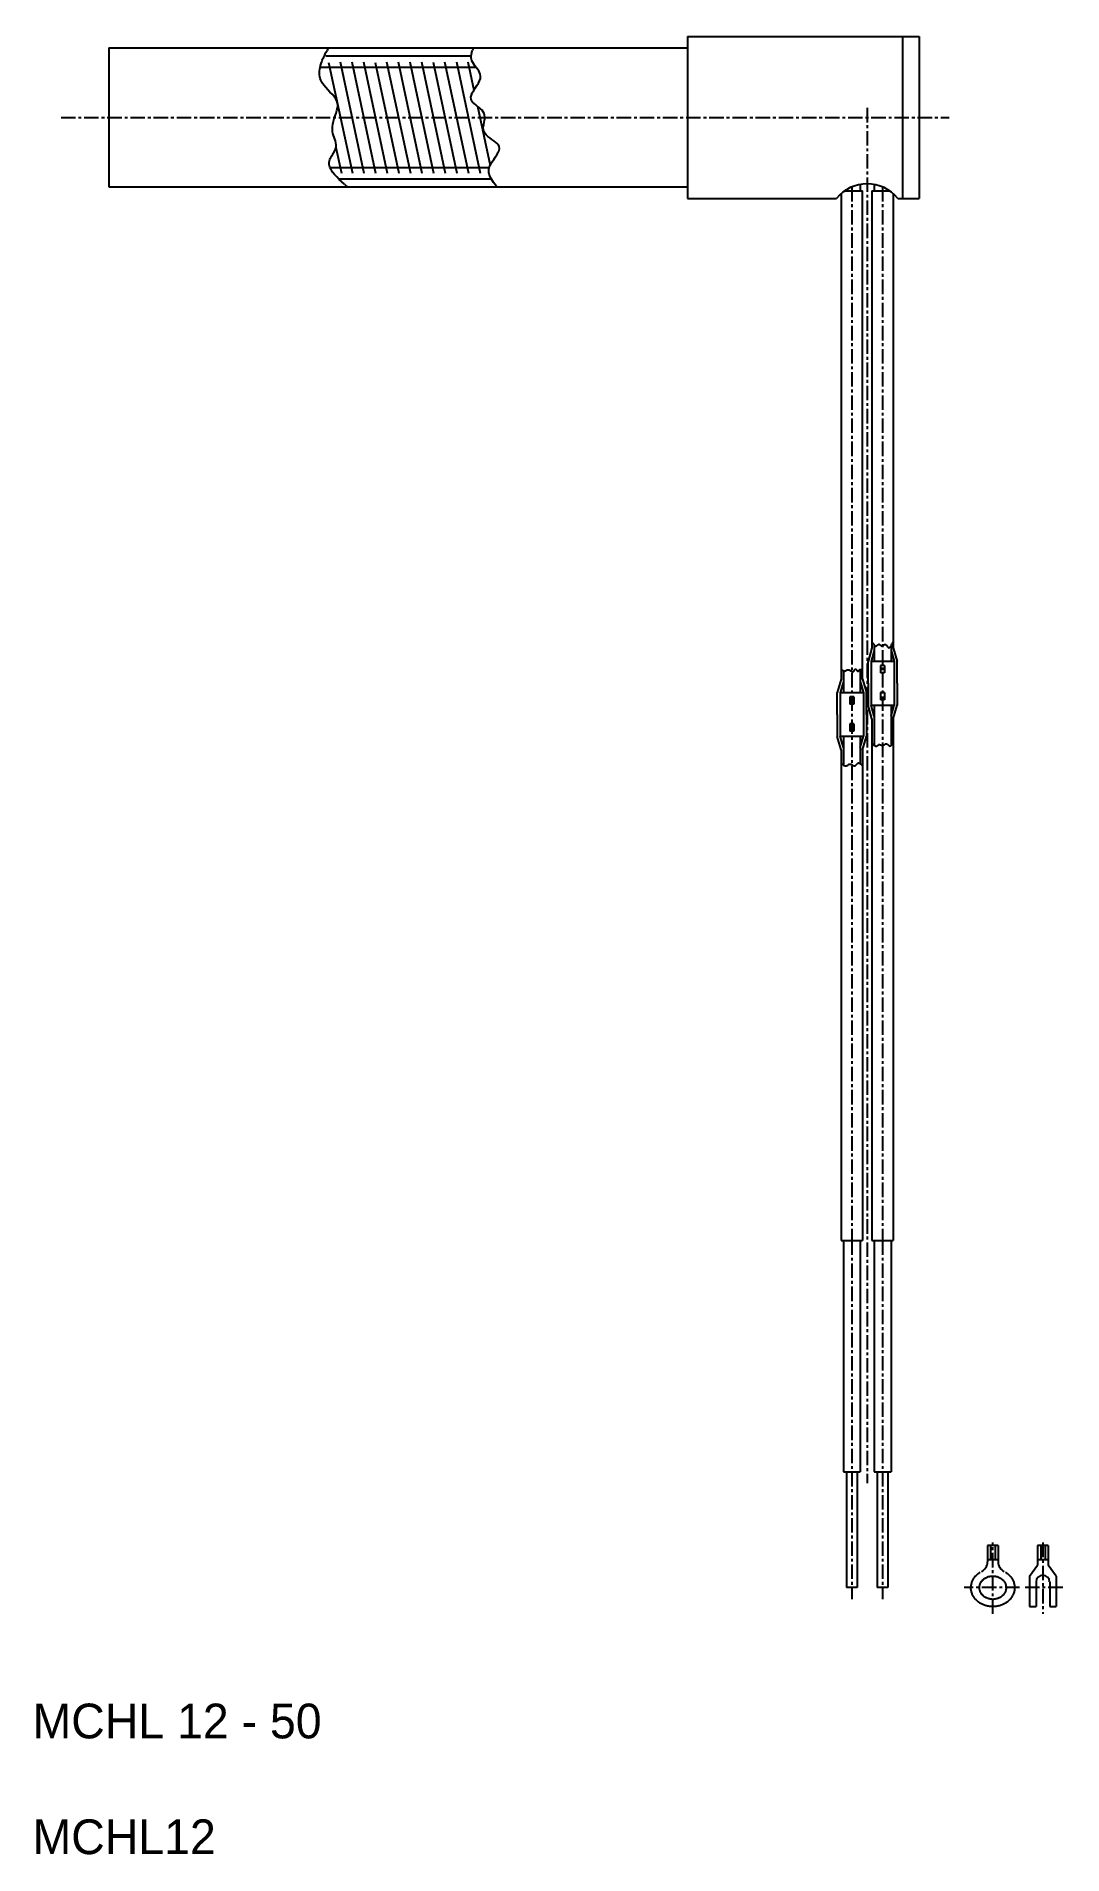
# Model space of a CAD drawing. Extents: x 0 to 89, y 0 to 157.
import ezdxf

# ---------------------------------------------------------------- set-up
doc = ezdxf.new("R2010")
doc.units = 0
doc.linetypes.add('CENTER', pattern=[2, 1.25, -0.25, 0.25, -0.25])
doc.layers.get('0').update_dxf_attribs({"linetype": 'CONTINUOUS'})
doc.layers.add('CENTER', color=1, linetype='CENTER')

msp = doc.modelspace()

# ---------------------------------------------------------------- linework, layer by layer
at = {"color": 7, "linetype": 'CONTINUOUS'}
for p, q in [((6.59, 156.02), (56.59, 156.02)), ((6.59, 156.02), (6.59, 144.02)), ((56.59, 157.02), (76.59, 157.02)), ((56.59, 157.02), (56.59, 144.32)), ((56.59, 157.02), (56.59, 156.73)), ((56.59, 157.02), (56.59, 156.88)), ((56.59, 156.88), (56.59, 143.02)), ((75.14, 157.02), (75.14, 143.02)), ((76.59, 157.02), (76.59, 143.02)), ((6.59, 144.02), (56.59, 144.02)), ((56.59, 144.32), (56.59, 144)), ((56.59, 144), (56.59, 143.02)), ((56.59, 143.02), (69.45, 143.02)), ((69.85, 143.43), (69.85, 101.49)), ((70.16, 143.67), (71.7, 143.67)), ((71.5, 144.22), (71.5, 143.67)), ((71.7, 101.49), (71.7, 143.67)), ((72.51, 143.67), (72.51, 104.19)), ((72.51, 143.67), (74.05, 143.67)), ((72.71, 144.22), (72.71, 143.67)), ((74.36, 143.43), (74.36, 104.19)), ((74.76, 143.02), (76.59, 143.02)), ((72.51, 104.19), (72.18, 103.03)), ((74.36, 104.19), (74.69, 103.03)), ((72.18, 101.14), (72.18, 103.03)), ((74.69, 101.14), (74.69, 103.03)), ((69.85, 101.49), (69.52, 100.33)), ((71.7, 101.49), (72.03, 100.33)), ((72.18, 101.14), (72.18, 99.24)), ((74.69, 101.14), (74.69, 99.24)), ((69.52, 98.44), (69.52, 100.33)), ((72.03, 98.44), (72.03, 100.33)), ((72.51, 98.08), (72.18, 99.24)), ((74.36, 98.08), (74.69, 99.24)), ((69.52, 98.44), (69.52, 96.54)), ((72.03, 98.44), (72.03, 96.54)), ((72.51, 98.08), (72.51, 53.02)), ((74.36, 98.08), (74.36, 53.02)), ((69.85, 95.39), (69.52, 96.54)), ((71.7, 95.39), (72.03, 96.54)), ((69.85, 95.39), (69.85, 53.02)), ((71.7, 95.39), (71.7, 53.02)), ((69.85, 53.02), (71.7, 53.02)), ((70.05, 53.02), (70.05, 33.02)), ((71.5, 53.02), (71.5, 33.02)), ((72.51, 53.02), (74.36, 53.02)), ((72.71, 53.02), (72.71, 33.02)), ((74.16, 53.02), (74.16, 33.02)), ((70.05, 33.02), (71.5, 33.02)), ((70.31, 33.02), (70.31, 23.02)), ((71.23, 33.02), (71.23, 23.02)), ((72.71, 33.02), (74.16, 33.02)), ((72.97, 33.02), (72.97, 23.02)), ((73.89, 33.02), (73.89, 23.02)), ((82.49, 26.67), (82.49, 25.24)), ((83.41, 26.67), (82.49, 26.67)), ((82.49, 25.44), (83.41, 25.44)), ((82.76, 26.67), (82.76, 25.44)), ((83.15, 26.67), (83.15, 25.44)), ((83.41, 26.67), (83.41, 25.24)), ((87.74, 26.67), (86.83, 26.67)), ((86.83, 26.67), (86.83, 24.97)), ((86.83, 25.44), (87.74, 25.44)), ((87.09, 26.67), (87.09, 25.44)), ((87.48, 26.67), (87.48, 25.44)), ((87.74, 26.67), (87.74, 24.97)), ((86.13, 24.02), (86.83, 24.97)), ((86.13, 24.02), (86.13, 21.38)), ((88.44, 24.02), (87.74, 24.97)), ((88.44, 24.02), (88.44, 21.38)), ((71.23, 23.02), (70.31, 23.02)), ((73.89, 23.02), (72.97, 23.02)), ((86.7, 23.51), (86.7, 21.38)), ((87.87, 23.51), (87.87, 21.38)), ((86.13, 21.38), (86.7, 21.38)), ((87.87, 21.38), (88.44, 21.38))]:
    msp.add_line(p, q, dxfattribs=at)
at = {"color": 3, "linetype": 'CONTINUOUS'}
for p, q in [((25.54, 156.02), (25.44, 155.81)), ((38.06, 156.02), (38, 155.81)), ((24.85, 154.36), (38.31, 154.36)), ((25.34, 155.34), (37.9, 155.34)), ((25.58, 154.77), (27.63, 145.21)), ((26.58, 154.81), (28.63, 145.21)), ((27.58, 154.81), (29.63, 145.21)), ((28.59, 154.81), (30.64, 145.21)), ((29.6, 154.76), (31.64, 145.21)), ((30.59, 154.81), (32.64, 145.21)), ((31.59, 154.81), (33.64, 145.21)), ((32.6, 154.81), (34.65, 145.21)), ((33.6, 154.81), (35.65, 145.21)), ((34.6, 154.8), (36.65, 145.21)), ((35.6, 154.81), (37.66, 145.21)), ((36.61, 154.81), (38.66, 145.21)), ((37.61, 154.81), (38.13, 152.37)), ((38.43, 150.99), (39.52, 145.86)), ((26.21, 147.41), (26.68, 145.21)), ((25.71, 145.68), (39.45, 145.68)), ((26.51, 144.7), (39.63, 144.7)), ((39.63, 144.7), (39.64, 144.7)), ((26.96, 144.24), (27.21, 144.02)), ((40.04, 144.11), (40.1, 144.02)), ((72.71, 103.98), (72.44, 103.02)), ((72.51, 104.73), (72.65, 104.54)), ((72.71, 104.45), (72.71, 103.02)), ((74.16, 104.36), (74.16, 103.02)), ((74.16, 103.98), (74.43, 103.02)), ((74.36, 104.68), (74.24, 104.51)), ((69.85, 102.36), (69.89, 102.33)), ((70.05, 102.22), (70.05, 100.32)), ((71.5, 102.34), (71.5, 100.32)), ((71.62, 102.26), (71.7, 102.19)), ((72.44, 103.02), (72.44, 99.26)), ((73.43, 103.02), (72.44, 103.02)), ((73.43, 102.66), (73.25, 102.66)), ((73.25, 102.66), (73.25, 102.04)), ((74.43, 103.02), (73.43, 103.02)), ((73.61, 102.66), (73.43, 102.66)), ((73.61, 102.66), (73.61, 102.04)), ((74.43, 103.02), (74.43, 99.26)), ((70.05, 101.28), (69.78, 100.32)), ((71.5, 101.28), (71.77, 100.32)), ((73.43, 102.04), (73.25, 102.04)), ((73.61, 102.04), (73.43, 102.04)), ((69.78, 100.32), (69.78, 96.56)), ((70.77, 100.32), (69.78, 100.32)), ((70.77, 99.96), (70.59, 99.96)), ((70.59, 99.96), (70.59, 99.34)), ((70.77, 99.34), (70.59, 99.34)), ((71.77, 100.32), (70.77, 100.32)), ((70.95, 99.96), (70.77, 99.96)), ((70.95, 99.34), (70.77, 99.34)), ((70.95, 99.96), (70.95, 99.34)), ((71.77, 100.32), (71.77, 96.56)), ((72.71, 98.3), (72.44, 99.26)), ((72.44, 99.26), (74.43, 99.26)), ((72.71, 99.26), (72.71, 95.78)), ((73.25, 100.33), (73.25, 99.71)), ((73.43, 100.33), (73.25, 100.33)), ((73.43, 99.71), (73.25, 99.71)), ((73.61, 100.33), (73.43, 100.33)), ((73.61, 99.71), (73.43, 99.71)), ((73.61, 100.33), (73.61, 99.71)), ((74.16, 98.3), (74.43, 99.26)), ((74.16, 99.26), (74.16, 95.75)), ((70.59, 97.63), (70.59, 97.01)), ((70.77, 97.63), (70.59, 97.63)), ((70.95, 97.63), (70.77, 97.63)), ((70.95, 97.63), (70.95, 97.01)), ((69.78, 96.56), (71.77, 96.56)), ((70.05, 95.6), (69.78, 96.56)), ((70.05, 96.56), (70.05, 94.08)), ((70.77, 97.01), (70.59, 97.01)), ((70.95, 97.01), (70.77, 97.01)), ((71.5, 95.6), (71.77, 96.56)), ((71.5, 96.56), (71.5, 94.19)), ((72.51, 95.94), (72.62, 95.84)), ((74.36, 95.97), (74.28, 95.88)), ((69.85, 94.22), (69.93, 94.16)), ((71.6, 94.1), (71.7, 94.01))]:
    msp.add_line(p, q, dxfattribs=at)
at = {"color": 3, "linetype": 'CONTINUOUS', "flags": 128}
for points in [[(26.96, 144.24), (26.73, 144.45), (26.5, 144.66), (26.29, 144.87), (26.09, 145.09), (25.92, 145.3), (25.79, 145.51), (25.68, 145.73), (25.63, 145.94), (25.62, 146.15), (25.67, 146.37), (25.71, 146.46), (25.76, 146.56), (25.82, 146.66), (25.88, 146.76), (25.95, 146.85), (26.01, 146.95), (26.07, 147.05), (26.12, 147.15), (26.17, 147.26), (26.2, 147.36), (26.22, 147.51), (26.22, 147.66), (26.2, 147.82), (26.16, 147.98), (26.11, 148.14), (26.06, 148.3), (26, 148.46), (25.95, 148.63), (25.92, 148.79), (25.9, 148.96), (25.9, 149.2), (25.93, 149.44), (25.99, 149.68), (26.07, 149.91), (26.15, 150.15), (26.23, 150.38), (26.3, 150.61), (26.35, 150.83), (26.37, 151.04), (26.35, 151.24), (26.29, 151.45), (26.18, 151.65), (26.04, 151.84), (25.87, 152.03), (25.69, 152.21), (25.51, 152.4), (25.33, 152.59), (25.16, 152.79), (25.02, 153), (24.91, 153.22), (24.85, 153.37), (24.82, 153.53), (24.8, 153.69), (24.79, 153.85), (24.8, 154.01), (24.82, 154.18), (24.85, 154.34), (24.88, 154.5), (24.93, 154.67), (24.98, 154.82), (25.02, 154.93), (25.06, 155.03), (25.1, 155.13), (25.15, 155.23), (25.19, 155.33), (25.24, 155.43), (25.29, 155.52), (25.34, 155.62), (25.39, 155.72), (25.44, 155.81)], [(40.04, 144.11), (39.93, 144.26), (39.83, 144.4), (39.73, 144.54), (39.64, 144.68), (39.56, 144.83), (39.5, 144.97), (39.45, 145.12), (39.42, 145.27), (39.41, 145.41), (39.42, 145.56), (39.48, 145.77), (39.58, 145.98), (39.7, 146.19), (39.84, 146.39), (39.98, 146.6), (40.11, 146.79), (40.22, 146.99), (40.3, 147.17), (40.33, 147.34), (40.31, 147.51), (40.25, 147.64), (40.14, 147.77), (40, 147.89), (39.84, 148), (39.67, 148.12), (39.5, 148.24), (39.34, 148.37), (39.19, 148.5), (39.07, 148.65), (38.99, 148.8), (38.95, 148.95), (38.94, 149.1), (38.95, 149.25), (38.98, 149.41), (39, 149.57), (39.03, 149.74), (39.06, 149.9), (39.07, 150.05), (39.05, 150.2), (39.02, 150.35), (38.94, 150.49), (38.84, 150.63), (38.71, 150.75), (38.57, 150.87), (38.42, 150.99), (38.28, 151.1), (38.14, 151.22), (38.02, 151.33), (37.93, 151.45), (37.88, 151.58), (37.86, 151.76), (37.91, 151.94), (37.99, 152.14), (38.11, 152.34), (38.25, 152.55), (38.39, 152.76), (38.52, 152.97), (38.62, 153.18), (38.69, 153.38), (38.71, 153.59), (38.68, 153.74), (38.62, 153.89), (38.54, 154.03), (38.44, 154.18), (38.33, 154.32), (38.22, 154.46), (38.12, 154.61), (38.03, 154.76), (37.95, 154.91), (37.91, 155.07), (37.9, 155.14), (37.89, 155.21), (37.9, 155.28), (37.9, 155.36), (37.91, 155.43), (37.93, 155.51), (37.94, 155.58), (37.96, 155.66), (37.98, 155.73), (38, 155.81)], [(72.65, 104.54), (72.67, 104.51), (72.69, 104.48), (72.71, 104.45), (72.73, 104.42), (72.76, 104.4), (72.78, 104.38), (72.8, 104.36), (72.82, 104.35), (72.85, 104.35), (72.87, 104.35), (72.9, 104.36), (72.92, 104.37), (72.95, 104.39), (72.97, 104.42), (73, 104.44), (73.03, 104.46), (73.05, 104.48), (73.08, 104.5), (73.1, 104.51), (73.13, 104.51), (73.15, 104.5), (73.18, 104.49), (73.2, 104.47), (73.22, 104.45), (73.25, 104.43), (73.27, 104.41), (73.29, 104.39), (73.32, 104.37), (73.34, 104.36), (73.37, 104.35), (73.39, 104.35), (73.42, 104.36), (73.45, 104.38), (73.48, 104.4), (73.51, 104.42), (73.54, 104.44), (73.57, 104.46), (73.59, 104.48), (73.62, 104.49), (73.65, 104.5), (73.68, 104.49), (73.71, 104.47), (73.75, 104.45), (73.78, 104.41), (73.81, 104.37), (73.84, 104.33), (73.87, 104.3), (73.89, 104.26), (73.92, 104.23), (73.95, 104.22), (73.98, 104.21), (74.01, 104.21), (74.04, 104.23), (74.07, 104.25), (74.1, 104.28), (74.13, 104.32), (74.16, 104.36), (74.19, 104.41), (74.21, 104.46), (74.24, 104.51)], [(69.89, 102.33), (69.92, 102.31), (69.95, 102.28), (69.99, 102.26), (70.02, 102.24), (70.05, 102.22), (70.08, 102.21), (70.11, 102.2), (70.14, 102.19), (70.17, 102.19), (70.21, 102.2), (70.23, 102.2), (70.25, 102.22), (70.27, 102.23), (70.3, 102.24), (70.32, 102.26), (70.34, 102.27), (70.37, 102.29), (70.39, 102.3), (70.42, 102.3), (70.44, 102.31), (70.49, 102.3), (70.54, 102.29), (70.59, 102.26), (70.64, 102.23), (70.69, 102.2), (70.74, 102.17), (70.79, 102.14), (70.83, 102.13), (70.88, 102.13), (70.91, 102.15), (70.93, 102.17), (70.95, 102.19), (70.97, 102.22), (70.98, 102.25), (71, 102.28), (71.02, 102.31), (71.03, 102.33), (71.05, 102.35), (71.06, 102.37), (71.08, 102.37), (71.1, 102.36), (71.13, 102.35), (71.15, 102.32), (71.17, 102.29), (71.2, 102.26), (71.22, 102.23), (71.25, 102.2), (71.27, 102.18), (71.3, 102.17), (71.32, 102.17), (71.34, 102.17), (71.35, 102.19), (71.37, 102.21), (71.38, 102.23), (71.4, 102.25), (71.41, 102.27), (71.43, 102.29), (71.44, 102.31), (71.46, 102.33), (71.48, 102.34), (71.49, 102.34), (71.5, 102.34), (71.52, 102.33), (71.53, 102.33), (71.55, 102.32), (71.56, 102.31), (71.58, 102.3), (71.59, 102.29), (71.61, 102.27), (71.62, 102.26)], [(72.62, 95.84), (72.66, 95.82), (72.69, 95.79), (72.72, 95.77), (72.75, 95.75), (72.78, 95.73), (72.81, 95.72), (72.84, 95.71), (72.87, 95.7), (72.9, 95.7), (72.93, 95.71), (72.95, 95.72), (72.97, 95.73), (72.99, 95.75), (73.01, 95.76), (73.03, 95.78), (73.05, 95.8), (73.08, 95.81), (73.1, 95.83), (73.12, 95.84), (73.14, 95.84), (73.17, 95.85), (73.2, 95.84), (73.23, 95.83), (73.26, 95.82), (73.29, 95.81), (73.32, 95.8), (73.35, 95.78), (73.38, 95.77), (73.42, 95.77), (73.45, 95.77), (73.48, 95.77), (73.51, 95.78), (73.54, 95.8), (73.57, 95.82), (73.6, 95.84), (73.63, 95.86), (73.66, 95.88), (73.69, 95.9), (73.72, 95.91), (73.75, 95.91), (73.78, 95.91), (73.82, 95.89), (73.85, 95.87), (73.88, 95.84), (73.92, 95.82), (73.95, 95.79), (73.98, 95.76), (74.01, 95.74), (74.04, 95.73), (74.08, 95.72), (74.1, 95.72), (74.12, 95.73), (74.14, 95.74), (74.16, 95.75), (74.18, 95.77), (74.2, 95.79), (74.22, 95.81), (74.24, 95.83), (74.26, 95.85), (74.28, 95.88)], [(69.93, 94.16), (69.96, 94.14), (70, 94.11), (70.03, 94.09), (70.07, 94.07), (70.1, 94.05), (70.13, 94.03), (70.17, 94.02), (70.2, 94.01), (70.24, 94), (70.27, 94.01), (70.31, 94.02), (70.34, 94.03), (70.38, 94.05), (70.42, 94.07), (70.46, 94.1), (70.5, 94.12), (70.54, 94.14), (70.58, 94.16), (70.61, 94.16), (70.65, 94.16), (70.69, 94.16), (70.73, 94.14), (70.77, 94.12), (70.8, 94.1), (70.84, 94.07), (70.88, 94.05), (70.91, 94.03), (70.95, 94.01), (70.98, 94.01), (71.01, 94.01), (71.05, 94.02), (71.08, 94.04), (71.11, 94.06), (71.14, 94.09), (71.17, 94.13), (71.2, 94.16), (71.24, 94.19), (71.27, 94.22), (71.3, 94.24), (71.33, 94.25), (71.36, 94.26), (71.38, 94.25), (71.41, 94.25), (71.44, 94.23), (71.46, 94.22), (71.49, 94.2), (71.52, 94.17), (71.55, 94.15), (71.57, 94.12), (71.6, 94.1)]]:
    msp.add_lwpolyline(points, dxfattribs=at)
at = {"color": 7, "linetype": 'CONTINUOUS'}
for points in [[(84.04, 24.36, 0), (84.1, 24.32, 0), (84.16, 24.28, 0), (84.21, 24.24, 0), (84.27, 24.19, 0), (84.32, 24.15, 0), (84.37, 24.1, 0), (84.42, 24.05, 0), (84.46, 24, 0), (84.51, 23.95, 0), (84.55, 23.89, 0), (84.59, 23.84, 0), (84.62, 23.78, 0), (84.66, 23.72, 0), (84.69, 23.66, 0), (84.71, 23.6, 0), (84.74, 23.54, 0), (84.76, 23.48, 0), (84.78, 23.42, 0), (84.8, 23.35, 0), (84.81, 23.29, 0), (84.82, 23.23, 0), (84.83, 23.16, 0), (84.83, 23.1, 0), (84.84, 23.03, 0), (84.84, 22.97, 0), (84.83, 22.9, 0), (84.83, 22.84, 0), (84.82, 22.77, 0), (84.8, 22.71, 0), (84.79, 22.65, 0), (84.77, 22.58, 0), (84.75, 22.52, 0), (84.72, 22.46, 0), (84.7, 22.4, 0), (84.67, 22.34, 0), (84.64, 22.28, 0), (84.6, 22.22, 0), (84.56, 22.17, 0), (84.52, 22.11, 0), (84.48, 22.06, 0), (84.44, 22.01, 0), (84.39, 21.96, 0), (84.34, 21.91, 0), (84.29, 21.86, 0), (84.24, 21.82, 0), (84.18, 21.77, 0), (84.12, 21.73, 0), (84.07, 21.69, 0), (84, 21.65, 0), (83.94, 21.62, 0), (83.88, 21.59, 0), (83.81, 21.56, 0), (83.75, 21.53, 0), (83.68, 21.5, 0), (83.61, 21.48, 0), (83.54, 21.46, 0), (83.47, 21.44, 0), (83.4, 21.42, 0), (83.32, 21.41, 0), (83.25, 21.4, 0), (83.18, 21.39, 0), (83.1, 21.38, 0), (83.03, 21.38, 0), (82.95, 21.38, 0), (82.88, 21.38, 0), (82.81, 21.38, 0), (82.73, 21.39, 0), (82.66, 21.4, 0), (82.58, 21.41, 0), (82.51, 21.42, 0), (82.44, 21.44, 0), (82.37, 21.46, 0), (82.3, 21.48, 0), (82.23, 21.5, 0), (82.16, 21.53, 0), (82.09, 21.56, 0), (82.03, 21.59, 0), (81.97, 21.62, 0), (81.9, 21.65, 0), (81.84, 21.69, 0), (81.78, 21.73, 0), (81.73, 21.77, 0), (81.67, 21.82, 0), (81.62, 21.86, 0), (81.57, 21.91, 0), (81.52, 21.96, 0), (81.47, 22.01, 0), (81.42, 22.06, 0), (81.38, 22.11, 0), (81.34, 22.17, 0), (81.31, 22.22, 0), (81.27, 22.28, 0), (81.24, 22.34, 0), (81.21, 22.4, 0), (81.18, 22.46, 0), (81.16, 22.52, 0), (81.14, 22.58, 0), (81.12, 22.65, 0), (81.1, 22.71, 0), (81.09, 22.77, 0), (81.08, 22.84, 0), (81.07, 22.9, 0), (81.07, 22.97, 0), (81.07, 23.03, 0), (81.07, 23.1, 0), (81.08, 23.16, 0), (81.09, 23.23, 0), (81.1, 23.29, 0), (81.11, 23.35, 0), (81.13, 23.42, 0), (81.15, 23.48, 0), (81.17, 23.54, 0), (81.19, 23.6, 0), (81.22, 23.66, 0), (81.25, 23.72, 0), (81.28, 23.78, 0), (81.32, 23.84, 0), (81.36, 23.89, 0), (81.4, 23.95, 0), (81.44, 24, 0), (81.49, 24.05, 0), (81.54, 24.1, 0), (81.59, 24.15, 0), (81.64, 24.19, 0), (81.69, 24.24, 0), (81.75, 24.28, 0), (81.81, 24.32, 0), (81.87, 24.36, 0)], [(84.11, 23.02, 0), (84.11, 22.97, 0), (84.1, 22.92, 0), (84.09, 22.87, 0), (84.09, 22.82, 0), (84.07, 22.77, 0), (84.06, 22.73, 0), (84.04, 22.68, 0), (84.02, 22.63, 0), (84, 22.59, 0), (83.97, 22.54, 0), (83.94, 22.5, 0), (83.91, 22.46, 0), (83.88, 22.42, 0), (83.85, 22.38, 0), (83.81, 22.34, 0), (83.77, 22.31, 0), (83.73, 22.27, 0), (83.69, 22.24, 0), (83.64, 22.21, 0), (83.59, 22.18, 0), (83.55, 22.15, 0), (83.5, 22.13, 0), (83.45, 22.11, 0), (83.4, 22.09, 0), (83.34, 22.07, 0), (83.29, 22.05, 0), (83.23, 22.04, 0), (83.18, 22.03, 0), (83.12, 22.02, 0), (83.07, 22.02, 0), (83.01, 22.01, 0), (82.95, 22.01, 0), (82.9, 22.01, 0), (82.84, 22.02, 0), (82.78, 22.02, 0), (82.73, 22.03, 0), (82.67, 22.04, 0), (82.62, 22.05, 0), (82.56, 22.07, 0), (82.51, 22.09, 0), (82.46, 22.11, 0), (82.41, 22.13, 0), (82.36, 22.15, 0), (82.31, 22.18, 0), (82.27, 22.21, 0), (82.22, 22.24, 0), (82.18, 22.27, 0), (82.14, 22.31, 0), (82.1, 22.34, 0), (82.06, 22.38, 0), (82.03, 22.42, 0), (81.99, 22.46, 0), (81.96, 22.5, 0), (81.94, 22.54, 0), (81.91, 22.59, 0), (81.89, 22.63, 0), (81.87, 22.68, 0), (81.85, 22.73, 0), (81.83, 22.77, 0), (81.82, 22.82, 0), (81.81, 22.87, 0), (81.81, 22.92, 0), (81.8, 22.97, 0), (81.8, 23.02, 0), (81.8, 23.07, 0), (81.81, 23.12, 0), (81.81, 23.17, 0), (81.82, 23.21, 0), (81.83, 23.26, 0), (81.85, 23.31, 0), (81.87, 23.36, 0), (81.89, 23.4, 0), (81.91, 23.45, 0), (81.94, 23.49, 0), (81.96, 23.54, 0), (81.99, 23.58, 0), (82.03, 23.62, 0), (82.06, 23.66, 0), (82.1, 23.69, 0), (82.14, 23.73, 0), (82.18, 23.76, 0), (82.22, 23.8, 0), (82.27, 23.83, 0), (82.31, 23.85, 0), (82.36, 23.88, 0), (82.41, 23.91, 0), (82.46, 23.93, 0), (82.51, 23.95, 0), (82.56, 23.97, 0), (82.62, 23.98, 0), (82.67, 23.99, 0), (82.73, 24.01, 0), (82.78, 24.01, 0), (82.84, 24.02, 0), (82.9, 24.02, 0), (82.95, 24.02, 0), (83.01, 24.02, 0), (83.07, 24.02, 0), (83.12, 24.01, 0), (83.18, 24.01, 0), (83.23, 23.99, 0), (83.29, 23.98, 0), (83.34, 23.97, 0), (83.4, 23.95, 0), (83.45, 23.93, 0), (83.5, 23.91, 0), (83.55, 23.88, 0), (83.59, 23.85, 0), (83.64, 23.83, 0), (83.69, 23.8, 0), (83.73, 23.76, 0), (83.77, 23.73, 0), (83.81, 23.69, 0), (83.85, 23.66, 0), (83.88, 23.62, 0), (83.91, 23.58, 0), (83.94, 23.54, 0), (83.97, 23.49, 0), (84, 23.45, 0), (84.02, 23.4, 0), (84.04, 23.36, 0), (84.06, 23.31, 0), (84.07, 23.26, 0), (84.09, 23.21, 0), (84.09, 23.17, 0), (84.1, 23.12, 0), (84.11, 23.07, 0), (84.11, 23.02, 0)]]:
    msp.add_polyline3d(points, dxfattribs=at)
for centre, radius, start, end in [((72.1, 140.86), 3.42, 39.1535, 140.8465), ((81.59, 25.24), 0.908, 294.6289, 359.7621), ((84.32, 25.24), 0.908, 180.2379, 245.3711), ((87.28, 23.51), 0.585, 0, 180)]:
    msp.add_arc(centre, radius, start, end, dxfattribs=at)
at = {"layer": 'CENTER', "color": 1, "linetype": 'CENTER'}
for p, q in [((72.1, 150.84), (72.1, 32.04)), ((2.46, 150.02), (79.19, 150.02)), ((70.77, 144.01), (70.77, 53.02)), ((73.43, 144.01), (73.43, 53.02)), ((70.77, 53.02), (70.77, 33.02)), ((73.43, 53.02), (73.43, 33.02)), ((70.77, 33.02), (70.77, 22.02)), ((73.43, 33.02), (73.43, 22.02)), ((82.95, 20.77), (82.95, 26.91)), ((87.28, 26.91), (87.28, 20.77)), ((85.27, 23.02), (80.49, 23.02)), ((88.99, 23.02), (85.58, 23.02))]:
    msp.add_line(p, q, dxfattribs=at)

# ---------------------------------------------------------------- texts
for s, p in [('MCHL 12 - 50', (0, 10)), ('MCHL12', (0, 0))]:
    msp.add_text(s, height=3).set_placement(p)

doc.saveas('drawing.dxf')
